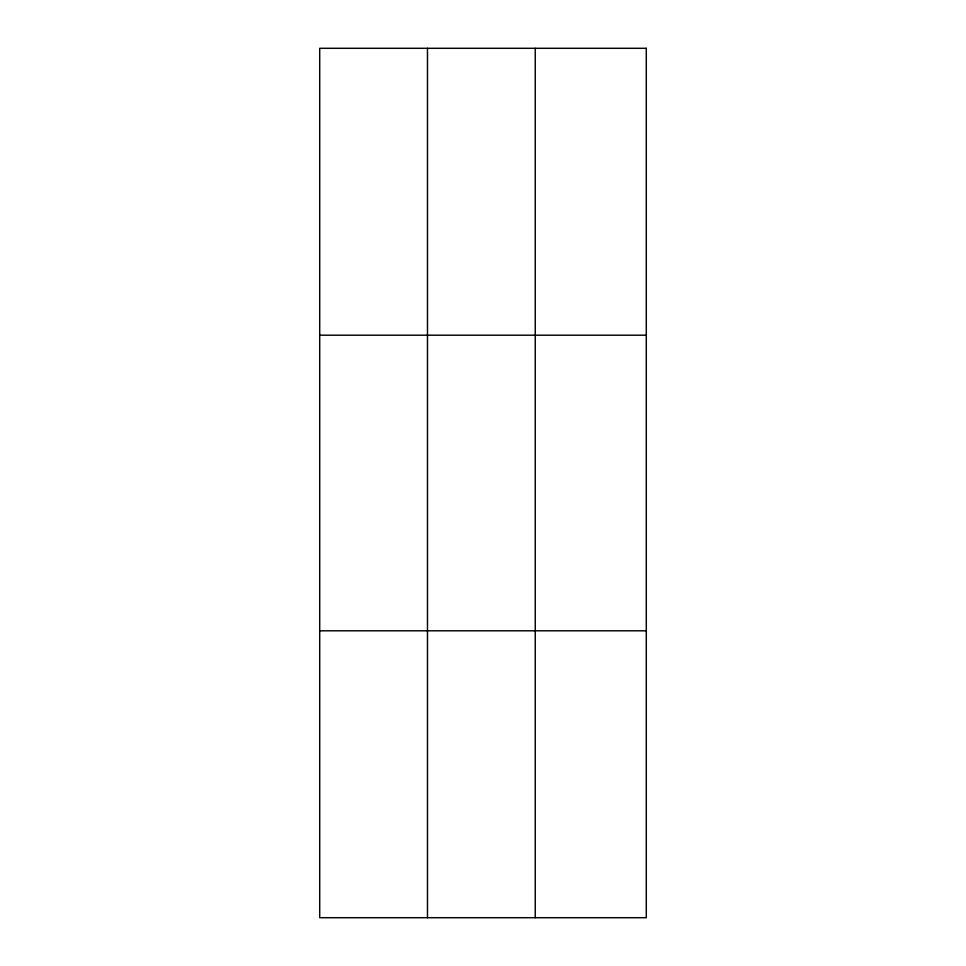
<?xml version="1.0" encoding="UTF-8"?>
<svg xmlns="http://www.w3.org/2000/svg" width="966" height="966" viewBox="0 0 966 966"><rect width="100%" height="100%" fill="white"/><g stroke="black" fill="none" stroke-linecap="round" stroke-linejoin="round"><path stroke-width="1.45" d="M427.479 48.3L427.479 917.7M535.249 48.3L535.249 917.7M319.71 335.202L646.29 335.202M319.71 630.798L646.29 630.798M646.29 48.3L646.29 917.7L319.71 917.7L319.71 48.3L646.29 48.3"/></g></svg>
